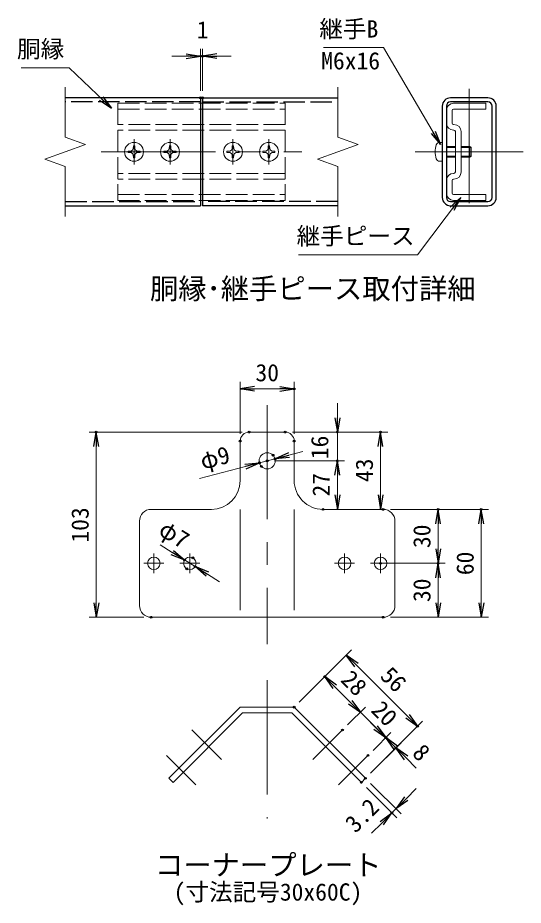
# Model space of a CAD drawing. Units: millimetres, scale not verified, with parts at other scales. Extents: x -4200 to 4200, y -2970 to 2970.
# Drawn here: x 686 to 2091, y -1481 to 987 of the extents above; entities that cross this region are included whole.
import ezdxf
from ezdxf.enums import TextEntityAlignment as Align

# ---------------------------------------------------------------- set-up
doc = ezdxf.new("R2010")
doc.units = ezdxf.units.MM
doc.header["$LTSCALE"] = 10
doc.header["$PDMODE"] = 32
doc.header["$PDSIZE"] = 5
doc.linetypes.add('DASHED', pattern=[7.5, 6, -1.5])
doc.linetypes.add('USER1', pattern=[50.8, 31.75, -6.35, 6.35, -6.35])
for name, color, linetype, lineweight in [('0-1_D-TTL-TXT', 7, 'Continuous', 25), ('0-2_D-BMK', 2, 'USER1', 13), ('0-5_D-STR1', 1, 'Continuous', 25), ('0-6_D-STR3', 3, 'Continuous', 13), ('0-8_D-STR-DIM', 7, 'Continuous', 13), ('0-9_0', 7, 'Continuous', 25), ('0-B_D-STR-TXT', 7, 'Continuous', 13)]:
    doc.layers.add(name, color=color, linetype=linetype, lineweight=lineweight)
doc.layers.add('0-A_Defpoints', color=8, linetype='Continuous')
doc.styles.add('ＭＳ ゴシック', font='')
doc.styles.get('ＭＳ ゴシック').set_extended_font_data('MS Gothic')

# ---------------------------------------------------------------- blocks, each defined once
blk = doc.blocks.new('_Open')
at = {"layer": '0-9_0'}
blk.add_line((-10, 1.667), (0, 0), dxfattribs=at)
blk.add_lwpolyline([(-10, -1.667), (0, 0), (-10, 0)], dxfattribs=at)

msp = doc.modelspace()

# ---------------------------------------------------------------- linework, layer by layer
at = {"layer": '0-2_D-BMK'}
for p, q in [((1940.96, 789.61), (1940.96, 439.61)), ((1009.3, 649.61), (1009.3, 579.61)), ((1109.3, 649.61), (1109.3, 579.61)), ((1284.3, 649.61), (1284.3, 579.61)), ((1384.3, 649.61), (1384.3, 579.61)), ((918.06, 614.61), (1475.54, 614.61)), ((1790.96, 614.61), (2090.96, 614.61)), ((1379.38, -89.77), (1379.38, -754.77)), ((1064.38, -502.27), (1064.38, -557.27)), ((1164.38, -502.27), (1164.38, -557.27)), ((1594.38, -502.27), (1594.38, -557.27)), ((1694.38, -502.27), (1694.38, -557.27)), ((1091.88, -529.77), (1036.88, -529.77)), ((1191.88, -529.77), (1136.88, -529.77)), ((1621.88, -529.77), (1566.88, -529.77)), ((1721.88, -529.77), (1666.88, -529.77)), ((1379.38, -854.77), (1379.38, -1239.08)), ((1252.12, -1075.51), (1169.96, -993.34)), ((1506.63, -1075.51), (1588.8, -993.34)), ((1181.41, -1146.22), (1099.25, -1064.05)), ((1577.35, -1146.22), (1659.51, -1064.05))]:
    msp.add_line(p, q, dxfattribs=at)
at = {"layer": '0-5_D-STR1'}
for p, q in [((1194.3, 764.61), (818.16, 764.61)), ((1194.3, 764.61), (1194.3, 464.61)), ((1199.3, 764.61), (1575.44, 764.61)), ((1199.3, 764.61), (1199.3, 464.61)), ((1865.96, 741.61), (1865.96, 487.61)), ((1877.46, 741.61), (1877.46, 487.61)), ((1992.96, 764.61), (1888.96, 764.61)), ((1992.96, 753.11), (1888.96, 753.11)), ((2004.46, 487.61), (2004.46, 741.61)), ((2015.96, 487.61), (2015.96, 741.61)), ((1888.96, 476.11), (1992.96, 476.11)), ((818.16, 464.61), (1194.3, 464.61)), ((1575.44, 464.61), (1199.3, 464.61)), ((1888.96, 464.61), (1992.96, 464.61))]:
    msp.add_line(p, q, dxfattribs=at)
at = {"layer": '0-5_D-STR1', "linetype": 'DASHED'}
for p, q in [((1194.3, 753.11), (818.16, 753.11)), ((1199.3, 753.11), (1575.44, 753.11)), ((818.16, 476.11), (1194.3, 476.11)), ((1575.44, 476.11), (1199.3, 476.11))]:
    msp.add_line(p, q, dxfattribs=at)
at = {"layer": '0-5_D-STR1'}
for centre, radius, start, end in [((1888.96, 741.61), 23, 90, 180), ((1888.96, 741.61), 11.5, 90, 180), ((1992.96, 741.61), 23, 0, 90), ((1992.96, 741.61), 11.5, 0, 90), ((1888.96, 487.61), 23, 180, 270), ((1888.96, 487.61), 11.5, 180, 270), ((1992.96, 487.61), 11.5, 270, 0), ((1992.96, 487.61), 23, 270, 0)]:
    msp.add_arc(centre, radius, start, end, dxfattribs=at)
at = {"layer": '0-6_D-STR3', "linetype": 'DASHED'}
for p, q in [((964.3, 749.61), (964.3, 479.61)), ((964.3, 749.61), (1429.3, 749.61)), ((1429.3, 749.61), (1429.3, 479.61)), ((964.3, 733.61), (1429.3, 733.61)), ((1429.3, 690.61), (964.3, 690.61)), ((1429.3, 674.61), (964.3, 674.61)), ((1429.3, 554.61), (964.3, 554.61)), ((1429.3, 538.61), (964.3, 538.61)), ((964.3, 495.61), (1429.3, 495.61)), ((964.3, 479.61), (1429.3, 479.61))]:
    msp.add_line(p, q, dxfattribs=at)
at = {"layer": '0-6_D-STR3'}
for p, q in [((1987.46, 749.61), (1897.46, 749.61)), ((1987.46, 749.61), (1987.46, 733.61)), ((1877.46, 729.61), (1877.46, 694.61)), ((1893.46, 729.61), (1893.46, 694.61)), ((1987.46, 733.61), (1897.46, 733.61)), ((1898.46, 690.61), (1897.46, 690.61)), ((1898.46, 674.61), (1897.46, 674.61)), ((1902.46, 670.61), (1902.46, 558.61)), ((1918.46, 670.61), (1918.46, 558.61)), ((1004.8, 618.94), (1000.16, 616.57)), ((1004.89, 619.03), (1007.34, 623.63)), ((1007.47, 631.36), (1007.34, 623.63)), ((1007.35, 631.36), (1011.13, 631.36)), ((1011.13, 631.36), (1011.26, 623.63)), ((1013.72, 619.03), (1011.26, 623.63)), ((1013.81, 618.94), (1018.45, 616.57)), ((1104.8, 618.94), (1100.16, 616.57)), ((1104.89, 619.03), (1107.34, 623.63)), ((1107.47, 631.36), (1107.34, 623.63)), ((1107.35, 631.36), (1111.13, 631.36)), ((1111.13, 631.36), (1111.26, 623.63)), ((1113.72, 619.03), (1111.26, 623.63)), ((1113.81, 618.94), (1118.45, 616.57)), ((1279.8, 618.94), (1275.16, 616.57)), ((1279.89, 619.03), (1282.34, 623.63)), ((1282.47, 631.36), (1282.34, 623.63)), ((1282.35, 631.36), (1286.13, 631.36)), ((1286.13, 631.36), (1286.26, 623.63)), ((1288.72, 619.03), (1286.26, 623.63)), ((1288.81, 618.94), (1293.45, 616.57)), ((1379.8, 618.94), (1375.16, 616.57)), ((1379.89, 619.03), (1382.34, 623.63)), ((1382.47, 631.36), (1382.34, 623.63)), ((1382.35, 631.36), (1386.13, 631.36)), ((1386.13, 631.36), (1386.26, 623.63)), ((1388.72, 619.03), (1386.26, 623.63)), ((1388.81, 618.94), (1393.45, 616.57)), ((1858.33, 640.86), (1865.96, 640.86)), ((1865.96, 640.86), (1865.96, 588.36)), ((1877.46, 629.61), (1902.46, 629.61)), ((1877.46, 626.61), (1902.46, 626.61)), ((1918.46, 629.61), (1942.96, 629.61)), ((1918.46, 626.61), (1945.96, 626.61)), ((1942.96, 629.61), (1942.96, 599.61)), ((1945.96, 626.61), (1942.96, 629.61)), ((1945.96, 626.61), (1945.96, 602.61)), ((1000.16, 616.57), (992.55, 616.44)), ((992.55, 616.44), (992.55, 612.78)), ((992.55, 616.44), (992.55, 612.78)), ((1000.16, 612.65), (992.55, 612.78)), ((1004.8, 610.29), (1000.16, 612.65)), ((1004.89, 610.2), (1007.34, 605.59)), ((1007.47, 597.86), (1007.34, 605.59)), ((1007.47, 597.86), (1011.13, 597.86)), ((1011.13, 597.86), (1011.26, 605.59)), ((1013.72, 610.2), (1011.26, 605.59)), ((1013.81, 610.29), (1018.45, 612.65)), ((1018.45, 612.65), (1026.05, 612.78)), ((1100.16, 616.57), (1092.55, 616.44)), ((1092.55, 616.44), (1092.55, 612.78)), ((1092.55, 616.44), (1092.55, 612.78)), ((1100.16, 612.65), (1092.55, 612.78)), ((1104.8, 610.29), (1100.16, 612.65)), ((1104.89, 610.2), (1107.34, 605.59)), ((1107.47, 597.86), (1107.34, 605.59)), ((1107.47, 597.86), (1111.13, 597.86)), ((1111.13, 597.86), (1111.26, 605.59)), ((1113.72, 610.2), (1111.26, 605.59)), ((1113.81, 610.29), (1118.45, 612.65)), ((1118.45, 612.65), (1126.05, 612.78)), ((1275.16, 616.57), (1267.55, 616.44)), ((1267.55, 616.44), (1267.55, 612.78)), ((1267.55, 616.44), (1267.55, 612.78)), ((1275.16, 612.65), (1267.55, 612.78)), ((1279.8, 610.29), (1275.16, 612.65)), ((1279.89, 610.2), (1282.34, 605.59)), ((1282.47, 597.86), (1282.34, 605.59)), ((1282.47, 597.86), (1286.13, 597.86)), ((1286.13, 597.86), (1286.26, 605.59)), ((1288.72, 610.2), (1286.26, 605.59)), ((1288.81, 610.29), (1293.45, 612.65)), ((1293.45, 612.65), (1301.05, 612.78)), ((1375.16, 616.57), (1367.55, 616.44)), ((1367.55, 616.44), (1367.55, 612.78)), ((1367.55, 616.44), (1367.55, 612.78)), ((1375.16, 612.65), (1367.55, 612.78)), ((1379.8, 610.29), (1375.16, 612.65)), ((1379.89, 610.2), (1382.34, 605.59)), ((1382.47, 597.86), (1382.34, 605.59)), ((1382.47, 597.86), (1386.13, 597.86)), ((1386.13, 597.86), (1386.26, 605.59)), ((1388.72, 610.2), (1386.26, 605.59)), ((1388.81, 610.29), (1393.45, 612.65)), ((1393.45, 612.65), (1401.05, 612.78)), ((1877.46, 602.61), (1902.46, 602.61)), ((1877.46, 599.61), (1902.46, 599.61)), ((1918.46, 602.61), (1945.96, 602.61)), ((1918.46, 599.61), (1942.96, 599.61)), ((1945.96, 602.61), (1942.96, 599.61)), ((1858.33, 588.36), (1865.96, 588.36)), ((1898.46, 554.61), (1897.46, 554.61)), ((1877.46, 534.61), (1877.46, 499.61)), ((1893.46, 534.61), (1893.46, 499.61)), ((1898.46, 538.61), (1897.46, 538.61)), ((1987.46, 495.61), (1897.46, 495.61)), ((1987.46, 495.61), (1987.46, 479.61)), ((1987.46, 479.61), (1897.46, 479.61)), ((1329.38, -164.77), (1429.38, -164.77)), ((1304.38, -189.77), (1304.38, -299.77)), ((1454.38, -189.77), (1454.38, -299.77)), ((1056.88, -379.77), (1224.38, -379.77)), ((1304.38, -379.77), (1304.38, -659.77)), ((1454.38, -379.77), (1454.38, -659.77)), ((1534.38, -379.77), (1701.88, -379.77)), ((1534.38, -379.77), (1608.67, -379.77)), ((1024.38, -412.27), (1024.38, -647.27)), ((1734.38, -412.27), (1734.38, -647.27)), ((1056.88, -679.77), (1701.88, -679.77))]:
    msp.add_line(p, q, dxfattribs=at)
for points in [[(1018.45, 616.57), (1026.05, 616.44), (1026.05, 612.78)], [(1118.45, 616.57), (1126.05, 616.44), (1126.05, 612.78)], [(1293.45, 616.57), (1301.05, 616.44), (1301.05, 612.78)], [(1393.45, 616.57), (1401.05, 616.44), (1401.05, 612.78)]]:
    msp.add_lwpolyline(points, dxfattribs=at)
msp.add_lwpolyline([(1652.37, -1127.76), (1454.38, -929.77), (1304.38, -929.77), (1106.39, -1127.76), (1117.7, -1139.08), (1311.01, -945.77), (1447.75, -945.77), (1641.06, -1139.08)], close=True, dxfattribs=at)
for centre, radius in [((1009.3, 614.61), 26.25), ((1109.3, 614.61), 26.25), ((1284.3, 614.61), 26.25), ((1384.3, 614.61), 26.25), ((1379.38, -244.77), 22.5), ((1064.38, -529.77), 17.5), ((1164.38, -529.77), 17.5), ((1594.38, -529.77), 17.5), ((1694.38, -529.77), 17.5)]:
    msp.add_circle(centre, radius, dxfattribs=at)
for centre, radius, start, end in [((1897.46, 729.61), 20, 90, 180), ((1897.46, 729.61), 4, 90, 180), ((1897.46, 694.61), 20, 180, 270), ((1897.46, 694.61), 4, 180, 270), ((1898.46, 670.61), 20, 0, 90), ((1898.46, 670.61), 4, 0, 90), ((1916.46, 614.61), 70, 163.92714, 196.07286), ((1858.33, 631.36), 9.5, 90, 163.92714), ((1858.33, 597.86), 9.5, 196.07286, 270), ((1897.46, 534.61), 20, 90, 180), ((1898.46, 558.61), 4, 270, 0), ((1898.46, 558.61), 20, 270, 0), ((1897.46, 534.61), 4, 90, 180), ((1897.46, 499.61), 20, 180, 270), ((1897.46, 499.61), 4, 180, 270), ((1329.38, -189.77), 25, 90, 180), ((1429.38, -189.77), 25, 0, 90), ((1224.38, -299.77), 80, 270, 0), ((1534.38, -299.77), 80, 180.00014, 270.00022), ((1056.88, -412.27), 32.5, 90, 180), ((1701.88, -412.27), 32.5, 0, 90), ((1056.88, -647.27), 32.5, 180, 270), ((1701.88, -647.27), 32.5, 270, 0)]:
    msp.add_arc(centre, radius, start, end, dxfattribs=at)
at = {"layer": '0-8_D-STR-DIM'}
for p, q in [((1194.3, 784.61), (1194.3, 900.57)), ((1199.3, 784.61), (1199.3, 900.57)), ((1154.3, 880.57), (1114.3, 880.57)), ((1194.3, 880.57), (1199.3, 880.57)), ((1239.3, 880.57), (1279.3, 880.57)), ((818.16, 794.61), (818.16, 655.66)), ((1575.44, 794.61), (1575.44, 655.66)), ((874.55, 635.13), (818.16, 655.66)), ((1631.82, 635.13), (1575.44, 655.66)), ((761.78, 594.09), (874.55, 635.13)), ((1519.06, 594.09), (1631.82, 635.13)), ((818.16, 573.57), (761.78, 594.09)), ((1575.44, 573.57), (1519.06, 594.09)), ((818.16, 573.57), (818.16, 434.61)), ((1575.44, 573.57), (1575.44, 434.61)), ((1304.38, -169.77), (1304.38, -24.77)), ((1344.38, -44.77), (1414.38, -44.77)), ((1454.38, -169.77), (1454.38, -24.77)), ((1574.38, -124.77), (1574.38, -84.77)), ((1309.38, -164.77), (884.38, -164.77)), ((1449.38, -164.77), (1714.38, -164.77)), ((1449.38, -164.77), (1594.38, -164.77)), ((1574.38, -244.77), (1574.38, -164.77)), ((904.38, -639.77), (904.38, -204.77)), ((1439.85, -228.96), (1478.54, -218.84)), ((1694.38, -339.77), (1694.38, -204.77)), ((1401.15, -239.08), (1357.61, -250.46)), ((1399.38, -244.77), (1594.38, -244.77)), ((1399.38, -244.77), (1594.38, -244.77)), ((1191.31, -293.96), (1318.91, -260.58)), ((1574.38, -339.77), (1574.38, -284.77)), ((1574.38, -284.77), (1574.38, -324.77)), ((1554.38, -379.77), (1594.38, -379.77)), ((1681.88, -379.77), (1674.38, -379.77)), ((1721.88, -379.77), (1994.38, -379.77)), ((1721.88, -379.77), (1874.38, -379.77)), ((1854.38, -489.77), (1854.38, -419.77)), ((1974.38, -639.77), (1974.38, -419.77)), ((1115.55, -499.42), (1081.57, -478.3)), ((1179.24, -539.01), (1149.52, -520.53)), ((1714.38, -529.77), (1874.38, -529.77)), ((1714.38, -529.77), (1874.38, -529.77)), ((1213.21, -560.13), (1247.19, -581.24)), ((1854.38, -639.77), (1854.38, -569.77)), ((1036.88, -679.77), (884.38, -679.77)), ((1721.88, -679.77), (1994.38, -679.77)), ((1721.88, -679.77), (1874.38, -679.77)), ((1468.52, -915.63), (1613.37, -770.78)), ((1627.52, -813.2), (1768.94, -954.62)), ((1468.52, -915.63), (1553.37, -830.78)), ((1609.94, -915.63), (1567.52, -873.2)), ((1609.94, -915.63), (1581.66, -887.34)), ((1602.94, -979.2), (1652.37, -929.77)), ((1602.94, -979.2), (1652.37, -929.77)), ((1638.23, -943.91), (1708.94, -1014.62)), ((1680.65, -986.34), (1652.37, -958.06)), ((1666.51, -1113.62), (1811.36, -968.77)), ((1673.65, -1049.91), (1723.08, -1000.48)), ((1673.65, -1049.91), (1723.08, -1000.48)), ((1666.51, -1113.62), (1751.36, -1028.77)), ((1708.94, -1014.62), (1737.22, -1042.91)), ((1737.22, -1042.91), (1765.51, -1071.19)), ((1765.51, -1071.19), (1793.79, -1099.48)), ((1655.2, -1153.22), (1740.05, -1238.07)), ((1666.51, -1141.9), (1751.36, -1226.76)), ((1765.51, -1184.33), (1793.79, -1156.05)), ((1737.22, -1212.61), (1725.91, -1223.93)), ((1697.62, -1252.21), (1669.34, -1280.5))]:
    msp.add_line(p, q, dxfattribs=at)
at = {"layer": '0-A_Defpoints'}
for p in [(1199.3, 880.57), (1194.3, 764.61), (1199.3, 764.61), (1454.38, -44.77), (904.38, -164.77), (1329.38, -164.77), (1429.38, -164.77), (1429.38, -164.77), (1574.38, -164.77), (1694.38, -164.77), (1304.38, -189.77), (1454.38, -189.77), (1379.38, -244.77), (1395.68, -229.26), (1401.15, -239.08), (1574.38, -244.77), (1357.61, -250.46), (1363.08, -260.28), (1534.38, -379.77), (1701.88, -379.77), (1854.38, -379.77), (1974.38, -379.77), (1149.52, -520.53), (1172.97, -514.53), (1155.79, -545.02), (1179.24, -539.01), (1694.38, -529.77), (1854.38, -529.77), (1056.88, -679.77), (1701.88, -679.77), (1539.23, -844.92), (1454.38, -929.77), (1454.38, -929.77), (1797.22, -982.91), (1588.8, -993.34), (1708.94, -1014.62), (1737.22, -1042.91), (1659.51, -1064.05), (1652.37, -1127.76), (1652.37, -1127.76), (1641.06, -1139.07), (1725.91, -1223.93)]:
    msp.add_point(p, dxfattribs=at)
at = {"layer": '0-B_D-STR-TXT'}
for points in [[(1535.6, 904.53), (1702.44, 904.53), (1860.22, 636.2)], [(695.23, 848.17), (829.27, 848.17), (945.44, 736.96)], [(1466.24, 327.83), (1797.12, 327.83), (1916.75, 486.33)]]:
    msp.add_lwpolyline(points, dxfattribs=at)

# ---------------------------------------------------------------- block references
at = {"layer": '0-8_D-STR-DIM', "xscale": 4, "yscale": 4}
for p in [(1194.3, 880.57), (1454.38, -44.77)]:
    msp.add_blockref('_Open', p, dxfattribs=at)
for p, rotation in [((1199.3, 880.57), 180), ((1304.38, -44.77), 180), ((1574.38, -164.77), 270), ((904.38, -164.77), 90), ((1694.38, -164.77), 90), ((1357.61, -250.46), 14.6554), ((1401.15, -239.08), 194.6554), ((1574.38, -244.77), 90), ((1574.38, -244.77), 90), ((1574.38, -379.77), 270), ((1694.38, -379.77), 270), ((1854.38, -379.77), 90), ((1974.38, -379.77), 90), ((1854.38, -529.77), 270), ((1149.52, -520.53), 328.13461), ((1179.24, -539.01), 148.13461), ((1854.38, -529.77), 90), ((904.38, -679.77), 270), ((1854.38, -679.77), 270), ((1974.38, -679.77), 270), ((1599.23, -784.92), 134.99996), ((1539.23, -844.92), 134.99992), ((1638.23, -943.91), 314.99992), ((1638.23, -943.91), 314.99992), ((1797.22, -982.91), 314.99996), ((1708.94, -1014.62), 314.99992), ((1708.94, -1014.62), 134.99992), ((1737.22, -1042.91), 134.99992), ((1737.22, -1212.61), 224.99985), ((1725.91, -1223.93), 44.99985)]:
    msp.add_blockref('_Open', p, dxfattribs=dict(at, rotation=rotation))
at = {"layer": '0-B_D-STR-TXT', "xscale": 4, "yscale": 4}
for p, rotation in [((946.89, 735.59), 316.73834), ((1861.24, 634.48), 300.77242), ((1917.96, 487.92), 52.50057)]:
    msp.add_blockref('_Open', p, dxfattribs=dict(at, rotation=rotation))

# ---------------------------------------------------------------- texts
at = {"layer": '0-1_D-TTL-TXT', "style": 'ＭＳ ゴシック'}
for s, height, p in [('胴縁･継手ピース取付詳細', 57.7, (1053.57, 187.87)), ('コーナープレート', 57.7, (1067.5, -1415.02)), ('(寸法記号30x60C)', 48.09, (1119.48, -1482.32))]:
    msp.add_text(s, height=height, dxfattribs=at).set_placement(p, align=Align.BOTTOM_LEFT)
at = {"layer": '0-8_D-STR-DIM', "style": 'ＭＳ ゴシック'}
for s, p in [('1', (1183.73, 915.32)), ('30', (1346.75, -38.02))]:
    msp.add_text(s, height=48.09, dxfattribs=at).set_placement(p, align=Align.BOTTOM_LEFT)
for s, rotation, p in [('16', 90, (1563.66, -240.12)), ('φ9', 14.655, (1203.87, -283.7)), ('43', 90, (1687.63, -303.87)), ('27', 90, (1567.63, -344.12)), ('103', 90, (897.63, -472.27)), ('φ7', 328.135, (1065.8, -460.11)), ('30', 90, (1847.63, -487.4)), ('60', 90, (1967.63, -562.77)), ('30', 90, (1847.63, -637.4)), ('28', 315, (1570.61, -866.75)), ('56', 315, (1680.3, -856.44)), ('20', 315, (1655.2, -951.34)), ('8', 315, (1769.37, -1071.43)), ('3.2', 45, (1635.07, -1292.4))]:
    msp.add_text(s, height=48.09, rotation=rotation, dxfattribs=at).set_placement(p, align=Align.BOTTOM_LEFT)
at = {"layer": '0-B_D-STR-TXT', "style": 'ＭＳ ゴシック'}
for s, p in [('継手B', (1524.24, 917.88)), ('胴縁', (684.12, 862.14)), ('M6x16', (1529.52, 829.28)), ('継手ピース', (1461.02, 341.95))]:
    msp.add_text(s, height=48.09, dxfattribs=at).set_placement(p, align=Align.BOTTOM_LEFT)

doc.saveas('drawing.dxf')
